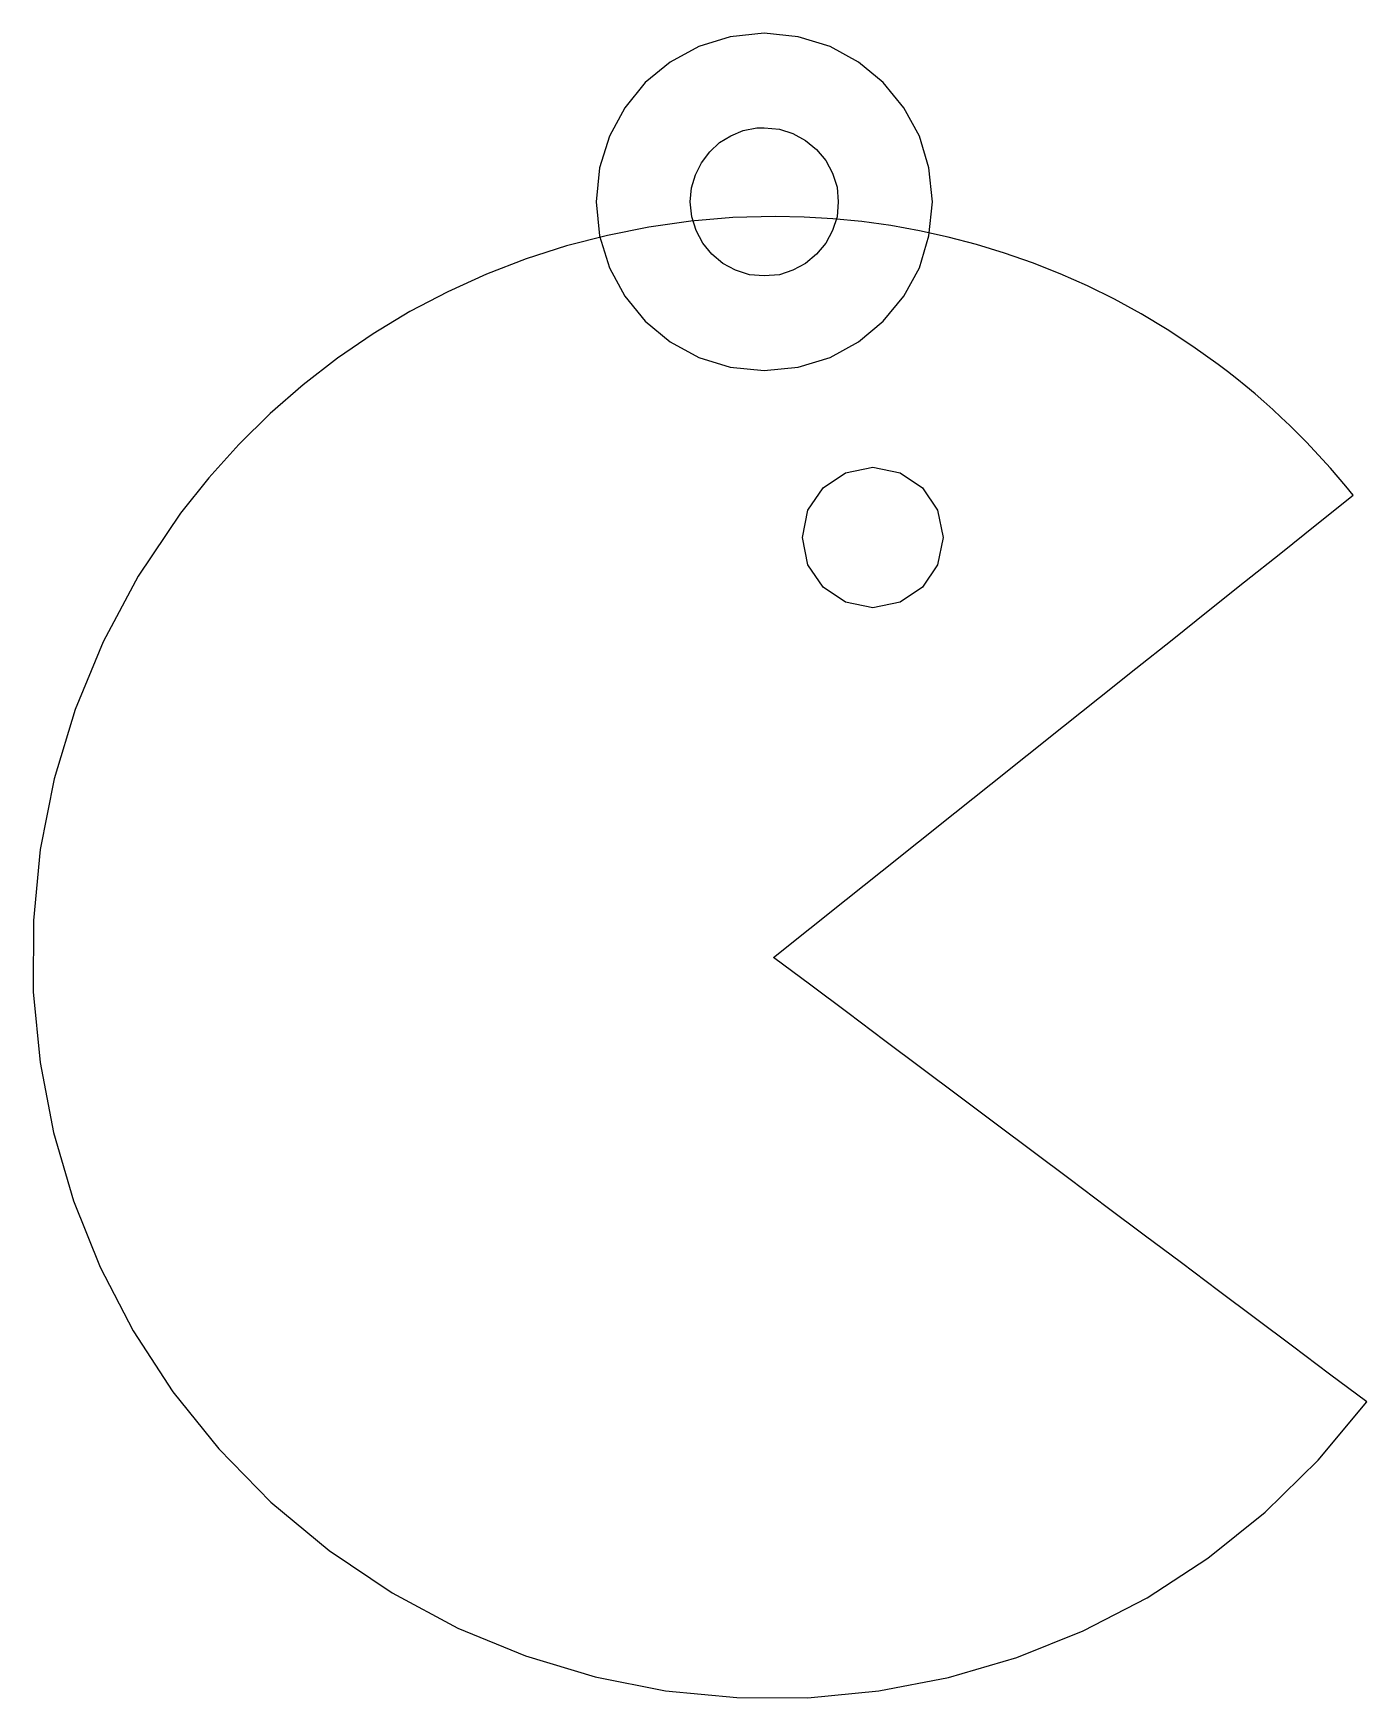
# Model space of a CAD drawing. Extents: x 0 to 27, y 0 to 33.7.
import ezdxf

# ---------------------------------------------------------------- set-up
doc = ezdxf.new("R2010")
doc.units = 0
doc.layers.add('argola', color=7, linetype='CONTINUOUS')
doc.layers.add('pacman', color=7, linetype='CONTINUOUS')

msp = doc.modelspace()

# ---------------------------------------------------------------- linework, layer by layer
at = {"layer": 'argola', "color": 7}
for p, q in [((14.791329, 33.69093), (14.103412, 33.620374)), ((15.479245, 33.620374), (14.791329, 33.69093)), ((14.791329, 33.69093), (14.791329, 33.69093)), ((13.468412, 33.426346), (12.886329, 33.108846)), ((14.103412, 33.620374), (13.468412, 33.426346)), ((16.123065, 33.426346), (15.479245, 33.620374)), ((16.696329, 33.108846), (16.123065, 33.426346)), ((12.886329, 33.108846), (12.38362, 32.694332)), ((17.199037, 32.694332), (16.696329, 33.108846)), ((12.38362, 32.694332), (11.969107, 32.182805)), ((17.613551, 32.182805), (17.199037, 32.694332)), ((11.969107, 32.182805), (11.660426, 31.609541)), ((17.931051, 31.609541), (17.613551, 32.182805)), ((14.112232, 31.61836), (14.367995, 31.724194)), ((14.367995, 31.724194), (14.641398, 31.77711)), ((14.641398, 31.77711), (14.659037, 31.77711)), ((14.641398, 31.77711), (14.641398, 31.77711)), ((14.659037, 31.77711), (14.676676, 31.77711)), ((14.676676, 31.77711), (14.703134, 31.77711)), ((14.703134, 31.77711), (14.720773, 31.77711)), ((14.720773, 31.77711), (14.738412, 31.77711)), ((14.738412, 31.77711), (14.756051, 31.77711)), ((14.756051, 31.77711), (14.77369, 31.77711)), ((14.77369, 31.77711), (14.791329, 31.77711)), ((14.791329, 31.77711), (15.100009, 31.750652)), ((15.100009, 31.750652), (15.373412, 31.662457)), ((11.660426, 31.609541), (11.457579, 30.965721)), ((13.688898, 31.292041), (13.882926, 31.477249)), ((13.882926, 31.477249), (14.112232, 31.61836)), ((15.373412, 31.662457), (15.629176, 31.521346)), ((15.629176, 31.521346), (15.849662, 31.336138)), ((15.849662, 31.336138), (16.03487, 31.115652)), ((18.125079, 30.965721), (17.931051, 31.609541)), ((13.397857, 30.82461), (13.521329, 31.071555)), ((13.521329, 31.071555), (13.688898, 31.292041)), ((16.03487, 31.115652), (16.175982, 30.859888)), ((11.457579, 30.965721), (11.387023, 30.277805)), ((13.318482, 30.560027), (13.397857, 30.82461)), ((16.175982, 30.859888), (16.264176, 30.577666)), ((18.195634, 30.277805), (18.125079, 30.965721)), ((13.292023, 30.277805), (13.318482, 30.560027)), ((16.264176, 30.577666), (16.290634, 30.277805)), ((11.387023, 30.277805), (11.457579, 29.589888)), ((13.327301, 29.977944), (13.292023, 30.277805)), ((16.290634, 30.277805), (16.264176, 29.977944)), ((18.125079, 29.589888), (18.195634, 30.277805)), ((13.415495, 29.695721), (13.327301, 29.977944)), ((13.547787, 29.439957), (13.415495, 29.695721)), ((16.175982, 29.695721), (16.03487, 29.439957)), ((16.264176, 29.977944), (16.175982, 29.695721)), ((11.457579, 29.589888), (11.660426, 28.946069)), ((13.732995, 29.219471), (13.547787, 29.439957)), ((16.03487, 29.439957), (15.849662, 29.219471)), ((17.931051, 28.946069), (18.125079, 29.589888)), ((13.953482, 29.034263), (13.732995, 29.219471)), ((14.209245, 28.893152), (13.953482, 29.034263)), ((15.629176, 29.034263), (15.373412, 28.893152)), ((15.849662, 29.219471), (15.629176, 29.034263)), ((11.660426, 28.946069), (11.969107, 28.372805)), ((14.491468, 28.804957), (14.209245, 28.893152)), ((14.791329, 28.778499), (14.491468, 28.804957)), ((15.100009, 28.804957), (14.791329, 28.778499)), ((15.373412, 28.893152), (15.100009, 28.804957)), ((17.613551, 28.372805), (17.931051, 28.946069)), ((11.969107, 28.372805), (12.38362, 27.861277)), ((17.199037, 27.861277), (17.613551, 28.372805)), ((12.38362, 27.861277), (12.886329, 27.446763)), ((16.696329, 27.446763), (17.199037, 27.861277)), ((12.886329, 27.446763), (13.468412, 27.129263)), ((16.123065, 27.129263), (16.696329, 27.446763)), ((13.468412, 27.129263), (14.103412, 26.935235)), ((15.479245, 26.935235), (16.123065, 27.129263)), ((14.103412, 26.935235), (14.791329, 26.86468)), ((14.791329, 26.86468), (15.479245, 26.935235))]:
    msp.add_line(p, q, dxfattribs=at)
at = {"layer": 'pacman', "color": 7}
for p, q in [((12.456882, 29.768619), (11.618558, 29.600954)), ((13.303083, 29.888479), (12.456882, 29.768619)), ((14.154946, 29.960209), (13.303083, 29.888479)), ((15.010254, 29.983492), (14.154946, 29.960209)), ((15.596198, 29.971258), (15.010254, 29.983492)), ((16.182145, 29.936307), (15.596198, 29.971258)), ((16.767268, 29.878407), (16.182145, 29.936307)), ((17.350864, 29.797446), (16.767268, 29.878407)), ((17.932225, 29.693317), (17.350864, 29.797446)), ((18.510645, 29.565913), (17.932225, 29.693317)), ((10.790326, 29.385805), (9.974405, 29.123499)), ((11.618558, 29.600954), (10.790326, 29.385805)), ((19.085419, 29.415125), (18.510645, 29.565913)), ((19.655838, 29.240841), (19.085419, 29.415125)), ((9.974405, 29.123499), (9.173007, 28.814355)), ((20.221197, 29.042955), (19.655838, 29.240841)), ((20.780793, 28.82136), (20.221197, 29.042955)), ((9.173007, 28.814355), (8.38835, 28.458702)), ((21.333912, 28.575945), (20.780793, 28.82136)), ((8.38835, 28.458702), (7.62265, 28.056857)), ((21.879854, 28.306601), (21.333912, 28.575945)), ((22.417907, 28.013223), (21.879854, 28.306601)), ((7.62265, 28.056857), (6.878122, 27.609148)), ((22.94737, 27.695697), (22.417907, 28.013223)), ((23.467534, 27.353918), (22.94737, 27.695697)), ((6.878122, 27.609148), (6.156983, 27.115894)), ((23.977693, 26.987777), (23.467534, 27.353918)), ((6.156983, 27.115894), (5.461446, 26.577423)), ((24.167538, 26.843146), (23.977693, 26.987777)), ((24.354985, 26.695581), (24.167538, 26.843146)), ((24.539998, 26.545108), (24.354985, 26.695581)), ((5.461446, 26.577423), (4.793728, 25.994058)), ((24.722542, 26.39176), (24.539998, 26.545108)), ((24.902589, 26.23557), (24.722542, 26.39176)), ((4.793728, 25.994058), (4.156047, 25.366119)), ((25.080098, 26.076569), (24.902589, 26.23557)), ((25.255042, 25.914787), (25.080098, 26.076569)), ((25.427384, 25.75026), (25.255042, 25.914787)), ((25.59709, 25.583015), (25.427384, 25.75026)), ((4.156047, 25.366119), (3.550618, 24.693934)), ((25.764129, 25.413089), (25.59709, 25.583015)), ((25.928464, 25.240508), (25.764129, 25.413089)), ((26.090062, 25.065307), (25.928464, 25.240508)), ((26.248891, 24.887515), (26.090062, 25.065307)), ((3.550618, 24.693934), (2.979657, 23.977823)), ((15.982309, 24.491563), (16.435522, 24.795836)), ((16.435522, 24.795836), (16.989676, 24.907359)), ((16.989676, 24.907359), (17.543063, 24.795836)), ((17.543063, 24.795836), (17.994619, 24.491563)), ((26.404914, 24.707167), (26.248891, 24.887515)), ((26.558102, 24.524293), (26.404914, 24.707167)), ((15.676389, 24.039999), (15.982309, 24.491563)), ((17.994619, 24.491563), (18.298888, 24.039999)), ((25.975471, 23.754371), (26.708419, 24.338923)), ((26.708419, 24.338923), (26.558102, 24.524293)), ((2.979657, 23.977823), (2.122068, 22.704199)), ((15.564115, 23.486595), (15.676389, 24.039999)), ((18.298888, 24.039999), (18.410411, 23.486595)), ((25.24252, 23.169818), (25.975471, 23.754371)), ((15.676389, 22.932452), (15.564115, 23.486595)), ((18.410411, 23.486595), (18.298888, 22.932452)), ((15.982309, 22.47924), (15.676389, 22.932452)), ((18.298888, 22.932452), (17.994619, 22.47924)), ((24.509572, 22.585265), (25.24252, 23.169818)), ((2.122068, 22.704199), (1.41099, 21.376129)), ((23.776624, 22.000712), (24.509572, 22.585265)), ((16.435522, 22.173311), (15.982309, 22.47924)), ((17.994619, 22.47924), (17.543063, 22.173311)), ((16.989676, 22.061035), (16.435522, 22.173311)), ((17.543063, 22.173311), (16.989676, 22.061035)), ((23.043676, 21.41616), (23.776624, 22.000712)), ((1.41099, 21.376129), (0.8449, 20.004174)), ((22.310725, 20.831607), (23.043676, 21.41616)), ((21.577777, 20.247054), (22.310725, 20.831607)), ((20.844829, 19.662501), (21.577777, 20.247054)), ((0.8449, 20.004174), (0.422286, 18.598893)), ((20.111881, 19.077948), (20.844829, 19.662501)), ((19.37893, 18.493396), (20.111881, 19.077948)), ((0.422286, 18.598893), (0.141628, 17.170846)), ((18.645982, 17.908843), (19.37893, 18.493396)), ((17.913034, 17.32429), (18.645982, 17.908843)), ((17.180086, 16.739737), (17.913034, 17.32429)), ((0.141628, 17.170846), (0.001411, 15.73059)), ((16.447135, 16.155185), (17.180086, 16.739737)), ((15.714187, 15.570632), (16.447135, 16.155185)), ((0.001411, 15.73059), (0, 14.288685)), ((14.981239, 14.986079), (15.714187, 15.570632)), ((15.731343, 14.423799), (14.981239, 14.986079)), ((0, 14.288685), (0.136113, 12.855691)), ((16.48145, 13.861522), (15.731343, 14.423799)), ((17.231555, 13.299242), (16.48145, 13.861522)), ((17.981662, 12.736965), (17.231555, 13.299242)), ((0.136113, 12.855691), (0.408113, 11.442169)), ((18.731769, 12.174686), (17.981662, 12.736965)), ((19.481873, 11.612409), (18.731769, 12.174686)), ((20.231981, 11.050129), (19.481873, 11.612409)), ((0.408113, 11.442169), (0.814488, 10.058677)), ((20.982088, 10.487852), (20.231981, 11.050129)), ((21.732192, 9.925575), (20.982088, 10.487852)), ((0.814488, 10.058677), (1.353716, 8.715773)), ((22.482299, 9.363295), (21.732192, 9.925575)), ((23.232404, 8.801018), (22.482299, 9.363295)), ((23.982511, 8.238738), (23.232404, 8.801018)), ((1.353716, 8.715773), (2.024284, 7.424019)), ((24.732618, 7.676461), (23.982511, 8.238738)), ((2.024284, 7.424019), (2.824675, 6.193971)), ((25.482722, 7.114182), (24.732618, 7.676461)), ((26.232829, 6.551905), (25.482722, 7.114182)), ((26.982936, 5.989625), (26.232829, 6.551905)), ((2.824675, 6.193971), (3.753372, 5.036191)), ((26.001427, 4.808869), (26.982936, 5.989625)), ((3.753372, 5.036191), (4.808855, 3.961237)), ((24.926631, 3.753383), (26.001427, 4.808869)), ((4.808855, 3.961237), (5.989611, 2.979671)), ((23.769091, 2.824689), (24.926631, 3.753383)), ((5.989611, 2.979671), (7.263181, 2.12208)), ((22.539356, 2.024295), (23.769091, 2.824689)), ((7.263181, 2.12208), (8.591101, 1.410995)), ((21.247966, 1.353724), (22.539356, 2.024295)), ((8.591101, 1.410995), (9.96282, 0.844903)), ((19.905472, 0.814491), (21.247966, 1.353724)), ((9.96282, 0.844903), (11.367793, 0.422286)), ((18.522414, 0.408116), (19.905472, 0.814491)), ((11.367793, 0.422286), (12.795476, 0.141628)), ((17.109341, 0.136113), (18.522414, 0.408116)), ((12.795476, 0.141628), (14.235328, 0.001411)), ((14.235328, 0.001411), (15.676798, 0)), ((15.676798, 0), (17.109341, 0.136113))]:
    msp.add_line(p, q, dxfattribs=at)

doc.saveas('drawing.dxf')
